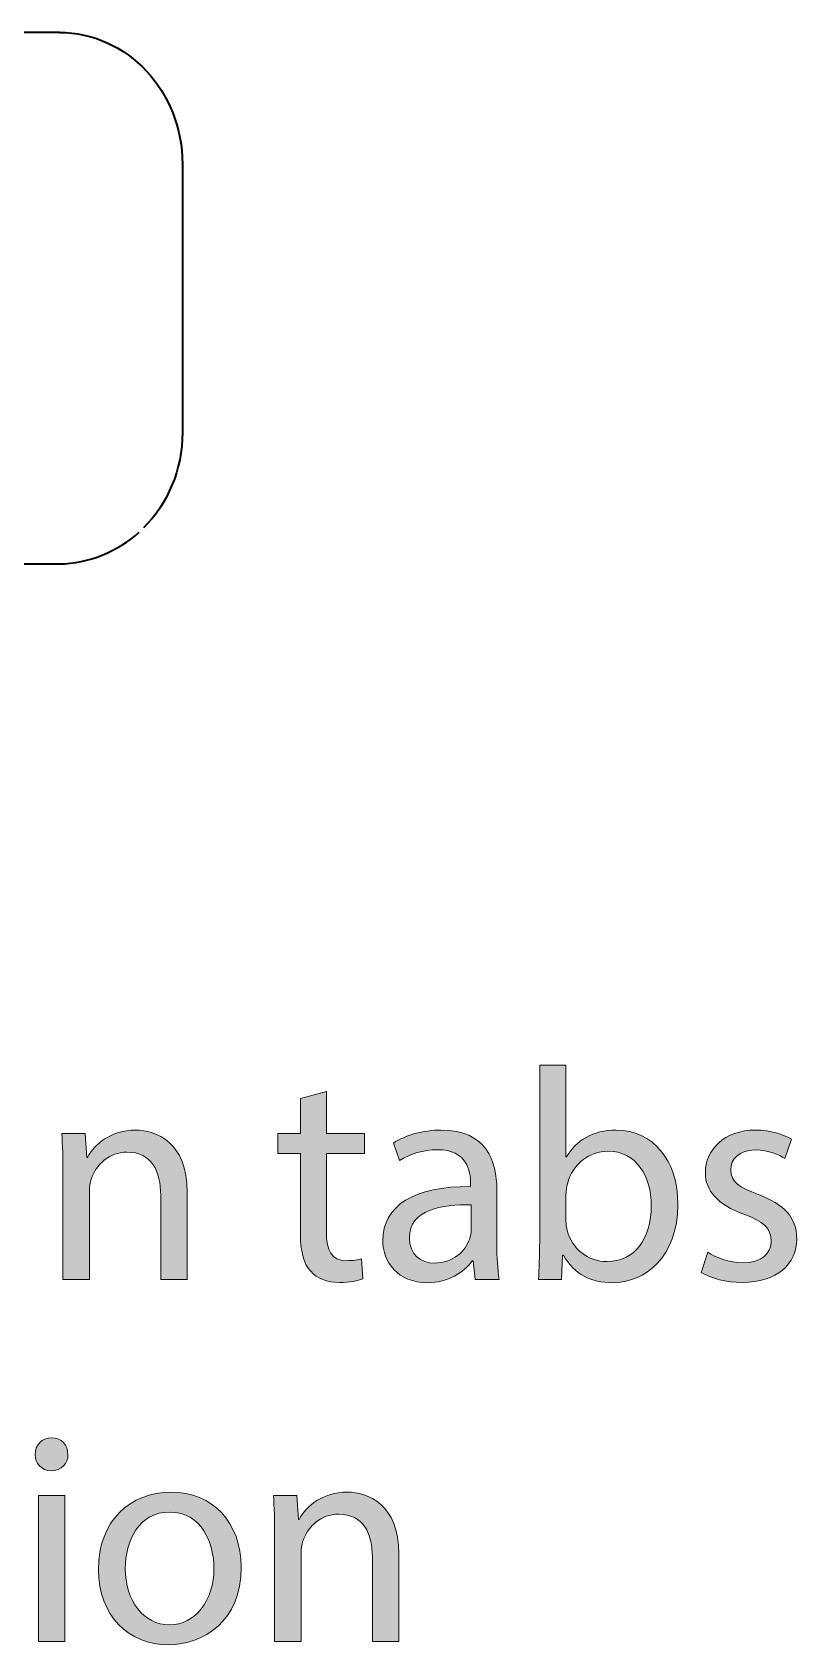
# Model space of a CAD drawing. Header units: inches. Extents: x 17 to 980, y -926 to -230.
# Drawn here: x 830.3 to 867.2, y -923.3 to -845.5 of the extents above; entities that cross this region are included whole.
import ezdxf

# ---------------------------------------------------------------- set-up
doc = ezdxf.new("R2010")
doc.units = ezdxf.units.IN
doc.header["$MEASUREMENT"] = 0
doc.layers.add('Layer 1', color=7, linetype='Continuous')

# ---------------------------------------------------------------- blocks, each defined once
blk = doc.blocks.new('block 7')
at = {"layer": 'Layer 1', "true_color": 0x231f20}
h = blk.add_hatch(color=179, dxfattribs=at)
h.dxf.hatch_style = 2
edge = h.paths.add_edge_path()
edge.add_spline(control_points=[(854.753, -905.685), (854.782, -905.205), (854.811, -904.492), (854.811, -903.866), (854.811, -903.866), (854.811, -895.354), (854.811, -895.354), (854.811, -895.354), (856.077, -895.354), (856.077, -895.354), (856.077, -895.354), (856.077, -899.778), (856.077, -899.778), (856.077, -899.778), (856.106, -899.778), (856.106, -899.778), (856.557, -898.992), (857.372, -898.483), (858.507, -898.483), (860.253, -898.483), (861.49, -899.937), (861.475, -902.077), (861.475, -904.594), (859.889, -905.845), (858.318, -905.845), (857.299, -905.845), (856.484, -905.452), (855.961, -904.521), (855.961, -904.521), (855.917, -904.521), (855.917, -904.521), (855.917, -904.521), (855.859, -905.685), (855.859, -905.685), (855.859, -905.685), (854.753, -905.685), (854.753, -905.685)], knot_values=[0, 0, 0, 0, 1, 1, 1, 2, 2, 2, 3, 3, 3, 4, 4, 4, 5, 5, 5, 6, 6, 6, 7, 7, 7, 8, 8, 8, 9, 9, 9, 10, 10, 10, 11, 11, 11, 12, 12, 12, 12], degree=3, periodic=1)
edge = h.paths.add_edge_path()
edge.add_spline(control_points=[(856.077, -902.862), (856.077, -903.022), (856.106, -903.182), (856.135, -903.328), (856.383, -904.215), (857.125, -904.826), (858.055, -904.826), (859.394, -904.826), (860.195, -903.735), (860.195, -902.12), (860.195, -900.709), (859.467, -899.501), (858.1, -899.501), (857.227, -899.501), (856.411, -900.098), (856.15, -901.073), (856.121, -901.218), (856.077, -901.393), (856.077, -901.596), (856.077, -901.596), (856.077, -902.862), (856.077, -902.862)], knot_values=[0, 0, 0, 0, 1, 1, 1, 2, 2, 2, 3, 3, 3, 4, 4, 4, 5, 5, 5, 6, 6, 6, 7, 7, 7, 7], degree=3, periodic=1)
h = blk.add_hatch(color=179, dxfattribs=at)
h.dxf.hatch_style = 2
edge = h.paths.add_edge_path()
edge.add_spline(control_points=[(844.523, -896.62), (844.523, -896.62), (844.523, -898.643), (844.523, -898.643), (844.523, -898.643), (846.356, -898.643), (846.356, -898.643), (846.356, -898.643), (846.356, -899.617), (846.356, -899.617), (846.356, -899.617), (844.523, -899.617), (844.523, -899.617), (844.523, -899.617), (844.523, -903.415), (844.523, -903.415), (844.523, -904.288), (844.77, -904.783), (845.483, -904.783), (845.818, -904.783), (846.065, -904.739), (846.225, -904.696), (846.225, -904.696), (846.284, -905.656), (846.284, -905.656), (846.036, -905.758), (845.643, -905.83), (845.149, -905.83), (844.552, -905.83), (844.072, -905.641), (843.767, -905.292), (843.403, -904.914), (843.272, -904.288), (843.272, -903.459), (843.272, -903.459), (843.272, -899.617), (843.272, -899.617), (843.272, -899.617), (842.18, -899.617), (842.18, -899.617), (842.18, -899.617), (842.18, -898.643), (842.18, -898.643), (842.18, -898.643), (843.272, -898.643), (843.272, -898.643), (843.272, -898.643), (843.272, -896.955), (843.272, -896.955), (843.272, -896.955), (844.523, -896.62), (844.523, -896.62)], knot_values=[0, 0, 0, 0, 1, 1, 1, 2, 2, 2, 3, 3, 3, 4, 4, 4, 5, 5, 5, 6, 6, 6, 7, 7, 7, 8, 8, 8, 9, 9, 9, 10, 10, 10, 11, 11, 11, 12, 12, 12, 13, 13, 13, 14, 14, 14, 15, 15, 15, 16, 16, 16, 17, 17, 17, 17], degree=3, periodic=1)
h = blk.add_hatch(color=179, dxfattribs=at)
h.dxf.hatch_style = 2
edge = h.paths.add_edge_path()
edge.add_spline(control_points=[(831.819, -900.549), (831.819, -899.821), (831.805, -899.225), (831.761, -898.643), (831.761, -898.643), (832.896, -898.643), (832.896, -898.643), (832.896, -898.643), (832.969, -899.807), (832.969, -899.807), (832.969, -899.807), (832.998, -899.807), (832.998, -899.807), (833.347, -899.138), (834.162, -898.483), (835.326, -898.483), (836.3, -898.483), (837.814, -899.065), (837.814, -901.48), (837.814, -901.48), (837.814, -905.685), (837.814, -905.685), (837.814, -905.685), (836.533, -905.685), (836.533, -905.685), (836.533, -905.685), (836.533, -901.626), (836.533, -901.626), (836.533, -900.49), (836.112, -899.545), (834.904, -899.545), (834.06, -899.545), (833.405, -900.141), (833.187, -900.854), (833.129, -901.014), (833.1, -901.233), (833.1, -901.451), (833.1, -901.451), (833.1, -905.685), (833.1, -905.685), (833.1, -905.685), (831.819, -905.685), (831.819, -905.685), (831.819, -905.685), (831.819, -900.549), (831.819, -900.549)], knot_values=[0, 0, 0, 0, 1, 1, 1, 2, 2, 2, 3, 3, 3, 4, 4, 4, 5, 5, 5, 6, 6, 6, 7, 7, 7, 8, 8, 8, 9, 9, 9, 10, 10, 10, 11, 11, 11, 12, 12, 12, 13, 13, 13, 14, 14, 14, 15, 15, 15, 15], degree=3, periodic=1)
h = blk.add_hatch(color=179, dxfattribs=at)
h.dxf.hatch_style = 2
edge = h.paths.add_edge_path()
edge.add_spline(control_points=[(851.697, -905.685), (851.697, -905.685), (851.595, -904.797), (851.595, -904.797), (851.595, -904.797), (851.551, -904.797), (851.551, -904.797), (851.158, -905.35), (850.402, -905.845), (849.398, -905.845), (847.972, -905.845), (847.244, -904.841), (847.244, -903.823), (847.244, -902.12), (848.758, -901.189), (851.478, -901.204), (851.478, -901.204), (851.478, -901.058), (851.478, -901.058), (851.478, -900.476), (851.318, -899.428), (849.878, -899.428), (849.223, -899.428), (848.539, -899.632), (848.045, -899.952), (848.045, -899.952), (847.753, -899.108), (847.753, -899.108), (848.335, -898.73), (849.18, -898.483), (850.067, -898.483), (852.22, -898.483), (852.745, -899.952), (852.745, -901.363), (852.745, -901.363), (852.745, -903.997), (852.745, -903.997), (852.745, -904.608), (852.773, -905.205), (852.861, -905.685), (852.861, -905.685), (851.697, -905.685), (851.697, -905.685)], knot_values=[0, 0, 0, 0, 1, 1, 1, 2, 2, 2, 3, 3, 3, 4, 4, 4, 5, 5, 5, 6, 6, 6, 7, 7, 7, 8, 8, 8, 9, 9, 9, 10, 10, 10, 11, 11, 11, 12, 12, 12, 13, 13, 13, 14, 14, 14, 14], degree=3, periodic=1)
edge = h.paths.add_edge_path()
edge.add_spline(control_points=[(851.508, -902.091), (850.11, -902.062), (848.525, -902.309), (848.525, -903.677), (848.525, -904.506), (849.078, -904.899), (849.732, -904.899), (850.649, -904.899), (851.231, -904.317), (851.435, -903.721), (851.478, -903.59), (851.508, -903.444), (851.508, -903.313), (851.508, -903.313), (851.508, -902.091), (851.508, -902.091)], knot_values=[0, 0, 0, 0, 1, 1, 1, 2, 2, 2, 3, 3, 3, 4, 4, 4, 5, 5, 5, 5], degree=3, periodic=1)
h = blk.add_hatch(color=179, dxfattribs=at)
h.dxf.hatch_style = 2
edge = h.paths.add_edge_path()
edge.add_spline(control_points=[(862.916, -904.375), (863.295, -904.623), (863.964, -904.885), (864.604, -904.885), (865.535, -904.885), (865.972, -904.419), (865.972, -903.837), (865.972, -903.226), (865.608, -902.891), (864.662, -902.542), (863.397, -902.091), (862.8, -901.393), (862.8, -900.549), (862.8, -899.414), (863.716, -898.483), (865.23, -898.483), (865.943, -898.483), (866.568, -898.686), (866.961, -898.919), (866.961, -898.919), (866.641, -899.85), (866.641, -899.85), (866.365, -899.676), (865.856, -899.443), (865.201, -899.443), (864.444, -899.443), (864.022, -899.879), (864.022, -900.403), (864.022, -900.985), (864.444, -901.247), (865.361, -901.596), (866.583, -902.062), (867.208, -902.673), (867.208, -903.721), (867.208, -904.957), (866.249, -905.83), (864.575, -905.83), (863.804, -905.83), (863.091, -905.641), (862.596, -905.35), (862.596, -905.35), (862.916, -904.375), (862.916, -904.375)], knot_values=[0, 0, 0, 0, 1, 1, 1, 2, 2, 2, 3, 3, 3, 4, 4, 4, 5, 5, 5, 6, 6, 6, 7, 7, 7, 8, 8, 8, 9, 9, 9, 10, 10, 10, 11, 11, 11, 12, 12, 12, 13, 13, 13, 14, 14, 14, 14], degree=3, periodic=1)
h = blk.add_hatch(color=179, dxfattribs=at)
h.dxf.hatch_style = 2
edge = h.paths.add_edge_path()
edge.add_spline(control_points=[(832.059, -914.126), (832.074, -914.563), (831.754, -914.912), (831.245, -914.912), (830.794, -914.912), (830.474, -914.563), (830.474, -914.126), (830.474, -913.675), (830.808, -913.326), (831.274, -913.326), (831.754, -913.326), (832.059, -913.675), (832.059, -914.126)], knot_values=[0, 0, 0, 0, 1, 1, 1, 2, 2, 2, 3, 3, 3, 4, 4, 4, 4], degree=3, periodic=1)
h.paths.add_polyline_path([(830.634, -923.147), (830.634, -916.105), (831.914, -916.105), (831.914, -923.147)])
h = blk.add_hatch(color=179, dxfattribs=at)
h.dxf.hatch_style = 2
edge = h.paths.add_edge_path()
edge.add_spline(control_points=[(840.412, -919.568), (840.412, -922.172), (838.607, -923.308), (836.905, -923.308), (834.999, -923.308), (833.529, -921.911), (833.529, -919.684), (833.529, -917.327), (835.072, -915.945), (837.021, -915.945), (839.044, -915.945), (840.412, -917.415), (840.412, -919.568)], knot_values=[0, 0, 0, 0, 1, 1, 1, 2, 2, 2, 3, 3, 3, 4, 4, 4, 4], degree=3, periodic=1)
edge = h.paths.add_edge_path()
edge.add_spline(control_points=[(834.824, -919.641), (834.824, -921.183), (835.712, -922.347), (836.963, -922.347), (838.186, -922.347), (839.102, -921.198), (839.102, -919.612), (839.102, -918.419), (838.505, -916.905), (836.992, -916.905), (835.479, -916.905), (834.824, -918.302), (834.824, -919.641)], knot_values=[0, 0, 0, 0, 1, 1, 1, 2, 2, 2, 3, 3, 3, 4, 4, 4, 4], degree=3, periodic=1)
h = blk.add_hatch(color=179, dxfattribs=at)
h.dxf.hatch_style = 2
edge = h.paths.add_edge_path()
edge.add_spline(control_points=[(842.028, -918.011), (842.028, -917.284), (842.013, -916.687), (841.97, -916.105), (841.97, -916.105), (843.104, -916.105), (843.104, -916.105), (843.104, -916.105), (843.177, -917.269), (843.177, -917.269), (843.177, -917.269), (843.206, -917.269), (843.206, -917.269), (843.556, -916.6), (844.37, -915.945), (845.535, -915.945), (846.509, -915.945), (848.023, -916.527), (848.023, -918.942), (848.023, -918.942), (848.023, -923.147), (848.023, -923.147), (848.023, -923.147), (846.742, -923.147), (846.742, -923.147), (846.742, -923.147), (846.742, -919.088), (846.742, -919.088), (846.742, -917.953), (846.32, -917.007), (845.112, -917.007), (844.268, -917.007), (843.614, -917.604), (843.395, -918.317), (843.337, -918.477), (843.308, -918.695), (843.308, -918.913), (843.308, -918.913), (843.308, -923.147), (843.308, -923.147), (843.308, -923.147), (842.028, -923.147), (842.028, -923.147), (842.028, -923.147), (842.028, -918.011), (842.028, -918.011)], knot_values=[0, 0, 0, 0, 1, 1, 1, 2, 2, 2, 3, 3, 3, 4, 4, 4, 5, 5, 5, 6, 6, 6, 7, 7, 7, 8, 8, 8, 9, 9, 9, 10, 10, 10, 11, 11, 11, 12, 12, 12, 13, 13, 13, 14, 14, 14, 15, 15, 15, 15], degree=3, periodic=1)
at = {"layer": 'Layer 1', "lineweight": 0}
blk.add_lwpolyline([(830.634, -923.147), (830.634, -916.105), (831.914, -916.105), (831.914, -923.147), (830.634, -923.147)], dxfattribs=at)
for points, knots in [([(854.753, -905.685), (854.782, -905.205), (854.811, -904.492), (854.811, -903.866), (854.811, -903.866), (854.811, -895.354), (854.811, -895.354), (854.811, -895.354), (856.077, -895.354), (856.077, -895.354), (856.077, -895.354), (856.077, -899.778), (856.077, -899.778), (856.077, -899.778), (856.106, -899.778), (856.106, -899.778), (856.557, -898.992), (857.372, -898.483), (858.507, -898.483), (860.253, -898.483), (861.49, -899.937), (861.475, -902.077), (861.475, -904.594), (859.889, -905.845), (858.318, -905.845), (857.299, -905.845), (856.484, -905.452), (855.961, -904.521), (855.961, -904.521), (855.917, -904.521), (855.917, -904.521), (855.917, -904.521), (855.859, -905.685), (855.859, -905.685), (855.859, -905.685), (854.753, -905.685), (854.753, -905.685)], [0, 0, 0, 0, 1, 1, 1, 2, 2, 2, 3, 3, 3, 4, 4, 4, 5, 5, 5, 6, 6, 6, 7, 7, 7, 8, 8, 8, 9, 9, 9, 10, 10, 10, 11, 11, 11, 12, 12, 12, 12]), ([(844.523, -896.62), (844.523, -896.62), (844.523, -898.643), (844.523, -898.643), (844.523, -898.643), (846.356, -898.643), (846.356, -898.643), (846.356, -898.643), (846.356, -899.617), (846.356, -899.617), (846.356, -899.617), (844.523, -899.617), (844.523, -899.617), (844.523, -899.617), (844.523, -903.415), (844.523, -903.415), (844.523, -904.288), (844.77, -904.783), (845.483, -904.783), (845.818, -904.783), (846.065, -904.739), (846.225, -904.696), (846.225, -904.696), (846.284, -905.656), (846.284, -905.656), (846.036, -905.758), (845.643, -905.83), (845.149, -905.83), (844.552, -905.83), (844.072, -905.641), (843.767, -905.292), (843.403, -904.914), (843.272, -904.288), (843.272, -903.459), (843.272, -903.459), (843.272, -899.617), (843.272, -899.617), (843.272, -899.617), (842.18, -899.617), (842.18, -899.617), (842.18, -899.617), (842.18, -898.643), (842.18, -898.643), (842.18, -898.643), (843.272, -898.643), (843.272, -898.643), (843.272, -898.643), (843.272, -896.955), (843.272, -896.955), (843.272, -896.955), (844.523, -896.62), (844.523, -896.62)], [0, 0, 0, 0, 1, 1, 1, 2, 2, 2, 3, 3, 3, 4, 4, 4, 5, 5, 5, 6, 6, 6, 7, 7, 7, 8, 8, 8, 9, 9, 9, 10, 10, 10, 11, 11, 11, 12, 12, 12, 13, 13, 13, 14, 14, 14, 15, 15, 15, 16, 16, 16, 17, 17, 17, 17]), ([(831.819, -900.549), (831.819, -899.821), (831.805, -899.225), (831.761, -898.643), (831.761, -898.643), (832.896, -898.643), (832.896, -898.643), (832.896, -898.643), (832.969, -899.807), (832.969, -899.807), (832.969, -899.807), (832.998, -899.807), (832.998, -899.807), (833.347, -899.138), (834.162, -898.483), (835.326, -898.483), (836.3, -898.483), (837.814, -899.065), (837.814, -901.48), (837.814, -901.48), (837.814, -905.685), (837.814, -905.685), (837.814, -905.685), (836.533, -905.685), (836.533, -905.685), (836.533, -905.685), (836.533, -901.626), (836.533, -901.626), (836.533, -900.49), (836.112, -899.545), (834.904, -899.545), (834.06, -899.545), (833.405, -900.141), (833.187, -900.854), (833.129, -901.014), (833.1, -901.233), (833.1, -901.451), (833.1, -901.451), (833.1, -905.685), (833.1, -905.685), (833.1, -905.685), (831.819, -905.685), (831.819, -905.685), (831.819, -905.685), (831.819, -900.549), (831.819, -900.549)], [0, 0, 0, 0, 1, 1, 1, 2, 2, 2, 3, 3, 3, 4, 4, 4, 5, 5, 5, 6, 6, 6, 7, 7, 7, 8, 8, 8, 9, 9, 9, 10, 10, 10, 11, 11, 11, 12, 12, 12, 13, 13, 13, 14, 14, 14, 15, 15, 15, 15]), ([(851.697, -905.685), (851.697, -905.685), (851.595, -904.797), (851.595, -904.797), (851.595, -904.797), (851.551, -904.797), (851.551, -904.797), (851.158, -905.35), (850.402, -905.845), (849.398, -905.845), (847.972, -905.845), (847.244, -904.841), (847.244, -903.823), (847.244, -902.12), (848.758, -901.189), (851.478, -901.204), (851.478, -901.204), (851.478, -901.058), (851.478, -901.058), (851.478, -900.476), (851.318, -899.428), (849.878, -899.428), (849.223, -899.428), (848.539, -899.632), (848.045, -899.952), (848.045, -899.952), (847.753, -899.108), (847.753, -899.108), (848.335, -898.73), (849.18, -898.483), (850.067, -898.483), (852.22, -898.483), (852.745, -899.952), (852.745, -901.363), (852.745, -901.363), (852.745, -903.997), (852.745, -903.997), (852.745, -904.608), (852.773, -905.205), (852.861, -905.685), (852.861, -905.685), (851.697, -905.685), (851.697, -905.685)], [0, 0, 0, 0, 1, 1, 1, 2, 2, 2, 3, 3, 3, 4, 4, 4, 5, 5, 5, 6, 6, 6, 7, 7, 7, 8, 8, 8, 9, 9, 9, 10, 10, 10, 11, 11, 11, 12, 12, 12, 13, 13, 13, 14, 14, 14, 14]), ([(862.916, -904.375), (863.295, -904.623), (863.964, -904.885), (864.604, -904.885), (865.535, -904.885), (865.972, -904.419), (865.972, -903.837), (865.972, -903.226), (865.608, -902.891), (864.662, -902.542), (863.397, -902.091), (862.8, -901.393), (862.8, -900.549), (862.8, -899.414), (863.716, -898.483), (865.23, -898.483), (865.943, -898.483), (866.568, -898.686), (866.961, -898.919), (866.961, -898.919), (866.641, -899.85), (866.641, -899.85), (866.365, -899.676), (865.856, -899.443), (865.201, -899.443), (864.444, -899.443), (864.022, -899.879), (864.022, -900.403), (864.022, -900.985), (864.444, -901.247), (865.361, -901.596), (866.583, -902.062), (867.208, -902.673), (867.208, -903.721), (867.208, -904.957), (866.249, -905.83), (864.575, -905.83), (863.804, -905.83), (863.091, -905.641), (862.596, -905.35), (862.596, -905.35), (862.916, -904.375), (862.916, -904.375)], [0, 0, 0, 0, 1, 1, 1, 2, 2, 2, 3, 3, 3, 4, 4, 4, 5, 5, 5, 6, 6, 6, 7, 7, 7, 8, 8, 8, 9, 9, 9, 10, 10, 10, 11, 11, 11, 12, 12, 12, 13, 13, 13, 14, 14, 14, 14]), ([(856.077, -902.862), (856.077, -903.022), (856.106, -903.182), (856.135, -903.328), (856.383, -904.215), (857.125, -904.826), (858.055, -904.826), (859.394, -904.826), (860.195, -903.735), (860.195, -902.12), (860.195, -900.709), (859.467, -899.501), (858.1, -899.501), (857.227, -899.501), (856.411, -900.098), (856.15, -901.073), (856.121, -901.218), (856.077, -901.393), (856.077, -901.596), (856.077, -901.596), (856.077, -902.862), (856.077, -902.862)], [0, 0, 0, 0, 1, 1, 1, 2, 2, 2, 3, 3, 3, 4, 4, 4, 5, 5, 5, 6, 6, 6, 7, 7, 7, 7]), ([(851.508, -902.091), (850.11, -902.062), (848.525, -902.309), (848.525, -903.677), (848.525, -904.506), (849.078, -904.899), (849.732, -904.899), (850.649, -904.899), (851.231, -904.317), (851.435, -903.721), (851.478, -903.59), (851.508, -903.444), (851.508, -903.313), (851.508, -903.313), (851.508, -902.091), (851.508, -902.091)], [0, 0, 0, 0, 1, 1, 1, 2, 2, 2, 3, 3, 3, 4, 4, 4, 5, 5, 5, 5]), ([(832.059, -914.126), (832.074, -914.563), (831.754, -914.912), (831.245, -914.912), (830.794, -914.912), (830.474, -914.563), (830.474, -914.126), (830.474, -913.675), (830.808, -913.326), (831.274, -913.326), (831.754, -913.326), (832.059, -913.675), (832.059, -914.126)], [0, 0, 0, 0, 1, 1, 1, 2, 2, 2, 3, 3, 3, 4, 4, 4, 4]), ([(840.412, -919.568), (840.412, -922.172), (838.607, -923.308), (836.905, -923.308), (834.999, -923.308), (833.529, -921.911), (833.529, -919.684), (833.529, -917.327), (835.072, -915.945), (837.021, -915.945), (839.044, -915.945), (840.412, -917.415), (840.412, -919.568)], [0, 0, 0, 0, 1, 1, 1, 2, 2, 2, 3, 3, 3, 4, 4, 4, 4]), ([(842.028, -918.011), (842.028, -917.284), (842.013, -916.687), (841.97, -916.105), (841.97, -916.105), (843.104, -916.105), (843.104, -916.105), (843.104, -916.105), (843.177, -917.269), (843.177, -917.269), (843.177, -917.269), (843.206, -917.269), (843.206, -917.269), (843.556, -916.6), (844.37, -915.945), (845.535, -915.945), (846.509, -915.945), (848.023, -916.527), (848.023, -918.942), (848.023, -918.942), (848.023, -923.147), (848.023, -923.147), (848.023, -923.147), (846.742, -923.147), (846.742, -923.147), (846.742, -923.147), (846.742, -919.088), (846.742, -919.088), (846.742, -917.953), (846.32, -917.007), (845.112, -917.007), (844.268, -917.007), (843.614, -917.604), (843.395, -918.317), (843.337, -918.477), (843.308, -918.695), (843.308, -918.913), (843.308, -918.913), (843.308, -923.147), (843.308, -923.147), (843.308, -923.147), (842.028, -923.147), (842.028, -923.147), (842.028, -923.147), (842.028, -918.011), (842.028, -918.011)], [0, 0, 0, 0, 1, 1, 1, 2, 2, 2, 3, 3, 3, 4, 4, 4, 5, 5, 5, 6, 6, 6, 7, 7, 7, 8, 8, 8, 9, 9, 9, 10, 10, 10, 11, 11, 11, 12, 12, 12, 13, 13, 13, 14, 14, 14, 15, 15, 15, 15]), ([(834.824, -919.641), (834.824, -921.183), (835.712, -922.347), (836.963, -922.347), (838.186, -922.347), (839.102, -921.198), (839.102, -919.612), (839.102, -918.419), (838.505, -916.905), (836.992, -916.905), (835.479, -916.905), (834.824, -918.302), (834.824, -919.641)], [0, 0, 0, 0, 1, 1, 1, 2, 2, 2, 3, 3, 3, 4, 4, 4, 4])]:
    blk.add_open_spline(points, degree=3, knots=knots, dxfattribs=at)

msp = doc.modelspace()

# ---------------------------------------------------------------- linework, layer by layer
at = {"layer": 'Layer 1', "color": 179, "lineweight": 35, "true_color": 0x231f20}
for points, knots in [([(828.975, -856.175), (828.975, -857.112), (828.215, -857.872), (827.277, -857.872), (827.277, -857.872), (825.795, -857.872), (825.795, -857.872), (824.157, -857.872), (822.829, -856.545), (822.829, -854.907), (822.829, -854.907), (822.829, -848.494), (822.829, -848.494), (822.829, -846.856), (824.157, -845.528), (825.795, -845.528), (825.795, -845.528), (825.924, -845.528), (825.924, -845.528), (825.924, -845.528), (825.795, -845.528), (825.795, -845.528), (825.795, -845.528), (831.633, -845.528), (831.633, -845.528), (831.633, -845.528), (831.672, -845.536), (831.672, -845.536), (831.672, -845.536), (831.633, -845.536), (831.633, -845.536), (834.918, -845.536), (837.581, -848.379), (837.581, -851.886), (837.581, -851.886), (837.581, -851.877), (837.581, -851.877), (837.581, -851.877), (837.581, -864.821), (837.581, -864.821), (837.581, -866.642), (836.859, -868.28), (835.709, -869.437)], [0, 0, 0, 0, 1, 1, 1, 2, 2, 2, 3, 3, 3, 4, 4, 4, 5, 5, 5, 6, 6, 6, 7, 7, 7, 8, 8, 8, 9, 9, 9, 10, 10, 10, 11, 11, 11, 12, 12, 12, 13, 13, 13, 14, 14, 14, 14]), ([(255.348, -871.175), (255.348, -871.175), (831.633, -871.171), (831.633, -871.171), (833.073, -871.171), (834.463, -870.554), (835.491, -869.646)], [0, 0, 0, 0, 1, 1, 1, 2, 2, 2, 2])]:
    msp.add_open_spline(points, degree=3, knots=knots, dxfattribs=at)

# ---------------------------------------------------------------- block references
at = {"layer": 'Layer 1'}
msp.add_blockref('block 7', (0, 0), dxfattribs=at)

doc.saveas('drawing.dxf')
